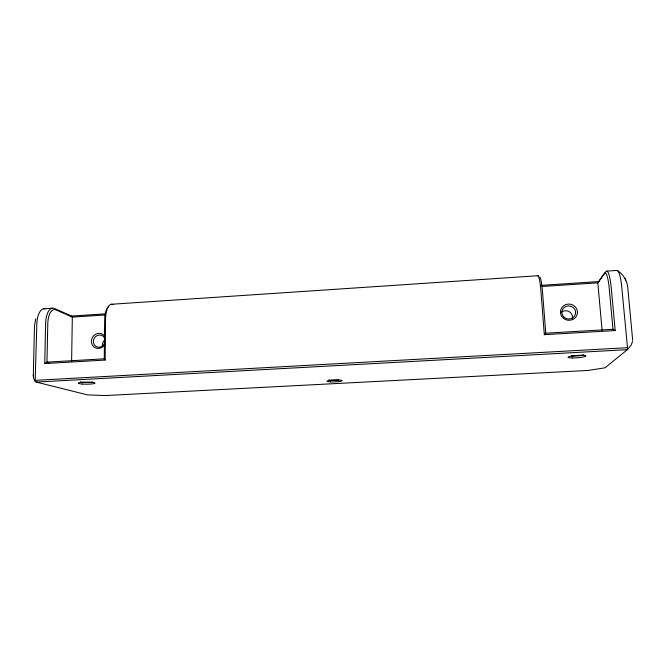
<?xml version="1.0" encoding="UTF-8"?>
<svg xmlns="http://www.w3.org/2000/svg" width="666" height="666" viewBox="0 0 666 666"><rect width="100%" height="100%" fill="white"/><g stroke="black" fill="none" stroke-linecap="round" stroke-linejoin="round"><path stroke-width="1" d="M632.692 340.401L627.847 288.578C627.489 281.46 623.801 274.758 617.782 270.821M105.303 313.853L71.587 316.059L54.679 308.558A18.989 8.433 85.6 0 0 45.604 323.668L44.755 363.561L105.153 360.065L104.279 358.816L104.654 320.196A17.632 6.693 85.8 0 1 108.824 306.352M105.153 360.065L105.528 319.805A19.172 7.243 85.8 0 1 113.187 304.645M71.612 361.38L72.319 317.116L71.587 316.059M632.575 341.458L630.993 345.371L627.339 349.667L605.003 367.815L588.245 370.438L105.153 395.562L87.446 394.871L36.23 382.076L35.148 381.243L33.708 378.496L33.3 375.957L34.482 325.882L35.756 318.823M35.148 381.243L36.83 324.234A18.964 8.608 85.6 0 1 45.346 308.874M33.3 375.957L33.367 375.025M541.991 286.488L597.827 282.842L605.81 271.728A20.729 3.771 87 0 1 611.188 287.229L615.193 330.569L544.33 334.673L540.975 291.758A20.513 2.14 86.8 0 0 537.695 275.949M544.33 334.673L545.77 333.2L612.978 329.295L615.193 330.569M44.755 363.561L46.978 362.146L104.279 358.816M43.839 308.791L52.456 308.216M111.28 304.279L538.053 275.724M606.759 271.129L617.057 270.438M541.175 285.348L599.067 281.56M105.253 314.968L72.319 317.116L56.086 309.94A17.474 7.734 85.6 0 0 47.777 323.859L46.978 362.146L48.943 362.737M35.531 380.336L627.497 347.702L628.304 348.634M36.23 382.076L627.339 349.667M625.058 278.563L625.291 279.029M625.59 279.628L625.807 280.061M627.497 347.702L621.719 286.555A20.763 4.021 87 0 0 616.375 270.687M612.978 329.295L609.149 287.72A19.064 3.43 87 0 0 604.253 273.451L597.827 282.842L602.089 330.269M545.77 333.2L542.532 292.008A18.873 2.006 86.8 0 0 539.477 277.456M92.99 381.968A6.727 0.833 0 0 1 86.572 382.492A6.727 0.833 0 0 1 80.386 381.934M338.669 379.945A6.127 0.774 -2 0 1 328.704 379.961M583.766 354.778A7.284 0.974 -4.2 0 1 578.121 355.844A7.284 0.974 -4.2 0 1 571.12 355.985M105.003 344.28A7.751 7.168 -58.1 0 1 94.089 347.111A7.751 7.168 -58.1 0 1 93.715 335.689A7.751 7.168 -58.1 0 1 104.737 336.155M104.828 342.873A6.26 5.794 -58.2 0 1 95.688 346.253A6.26 5.794 -58.2 0 1 95.779 336.43A6.26 5.794 -58.2 0 1 104.862 338.678M561.546 312.113A6.718 6.394 9.3 0 1 572.285 318.922M102.497 346.603A6.111 5.661 -58.3 0 1 104.828 340.026M82.318 384.041A8.308 1.016 -0.1 0 0 95.022 383.2A8.308 1.016 -0.1 0 0 82.817 382.276A8.308 1.016 -0.1 0 0 82.318 384.041M330.494 381.884A7.576 0.941 -2 0 0 342.133 380.727A7.576 0.941 -2 0 0 331.085 380.236A7.576 0.941 -2 0 0 330.494 381.884M572.119 357.942A8.999 1.182 -4.1 0 0 585.955 356.019A8.999 1.182 -4.1 0 0 572.91 355.835A8.999 1.182 -4.1 0 0 572.119 357.942M563.419 318.298A8.55 8.125 8.9 0 0 577.347 313.769A8.55 8.125 8.9 0 0 566.083 304.479A8.55 8.125 8.9 0 0 563.419 318.298M564.277 317.424A6.91 6.568 8.9 0 0 575.532 313.778A6.91 6.568 8.9 0 0 566.433 306.26A6.91 6.568 8.9 0 0 564.277 317.424"/></g></svg>
